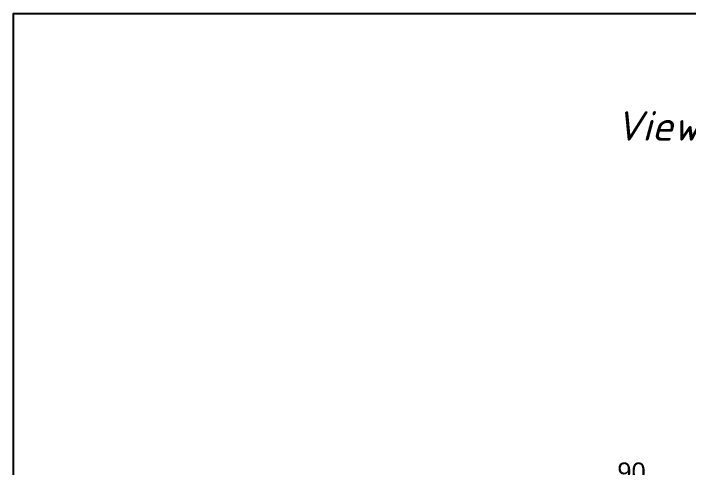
# Model space of a CAD drawing. Header units: millimetres. Extents: x 0 to 182016, y 11 to 3710.
# Drawn here: x 176516 to 178362, y 2468 to 3710 of the extents above; entities that cross this region are included whole.
import ezdxf

# ---------------------------------------------------------------- set-up
doc = ezdxf.new("R2010")
doc.units = ezdxf.units.MM
doc.styles.add('ROMANS', font='stylu.ttf', dxfattribs={"oblique": 15})
doc.styles.get("Standard").update_dxf_attribs({"font": 'arial.ttf'})
doc.dimstyles.new('Padidinti matmenys', dxfattribs={"dimscale": 10, "dimtxt": 5, "dimasz": 2.5, "dimexe": 1.25, "dimexo": 0.625, "dimtad": 1, "dimdec": 1, "dimtxsty": 'Standard', "dimcen": 2.5, "dimadec": 0, "dimazin": 0, "dimtfac": 1, "dimtdec": 1, "dimtmove": 0, "dimatfit": 3, "dimfxl": 1, "dimarcsym": 0})

# ---------------------------------------------------------------- blocks, each defined once
blk = doc.blocks.new('*D1461')
at = {"color": 0, "lineweight": -2, "transparency": 16777216}
for p, q in [((178161.5, 2411.9), (178161.5, 2437)), ((178251.5, 2413.1), (178251.5, 2437)), ((178186.5, 2424.5), (178226.5, 2424.5))]:
    blk.add_line(p, q, dxfattribs=at)
at = {"color": 0, "transparency": 16777216}
for points in [[(178186.5, 2428.6), (178186.5, 2420.3), (178161.5, 2424.5)], [(178226.5, 2428.6), (178226.5, 2420.3), (178251.5, 2424.5)]]:
    blk.add_solid(points, dxfattribs=at)
at = {"layer": 'Defpoints', "color": 0, "transparency": 16777216}
for p in [(178251.5, 2424.5), (178161.5, 2405.7), (178251.5, 2406.8)]:
    blk.add_point(p, dxfattribs=at)
at = {"color": 0, "lineweight": 5, "transparency": 16777216, "insert": (178206.5, 2456.3), "char_height": 50, "attachment_point": 5}
blk.add_mtext('90', dxfattribs=at)

msp = doc.modelspace()

# ---------------------------------------------------------------- linework, layer by layer
msp.add_lwpolyline([(182015.8067866, 3710.4502728), (182015.8067866, 10.9108603), (176516.4914438, 10.9108603), (176516.4914438, 3710.4502728)], close=True)

# ---------------------------------------------------------------- texts
at = {"lineweight": 0, "insert": (178162.689984, 3443.1762634), "char_height": 80.838163663, "attachment_point": 1, "style": 'ROMANS'}
msp.add_mtext('{\\fISOCPEUR|b0|i0|c186|p34;Viewed from the outside, opens to the outside.}', dxfattribs=at)

# ---------------------------------------------------------------- dimensions: what is measured, and where the dimension line sits
at = {"color": 1, "lineweight": 5}
dim = msp.add_linear_dim(base=(178251.4598594, 2424.4821574), p1=(178161.4598594, 2405.6506378), p2=(178251.4598594, 2406.8019484), dimstyle='Padidinti matmenys', dxfattribs=at)
dim.commit()
dim.dimension.update_dxf_attribs({"geometry": '*D1461', "text_midpoint": (178206.4598594, 2424.4821574), "dimtype": 160})

doc.saveas('drawing.dxf')
